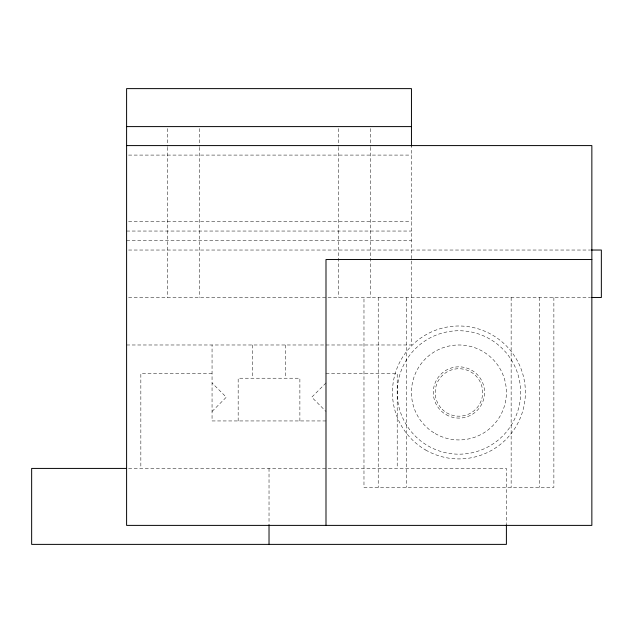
<?xml version="1.0" encoding="UTF-8"?>
<svg xmlns="http://www.w3.org/2000/svg" width="633" height="633" viewBox="0 0 633 633"><rect width="100%" height="100%" fill="white"/><g stroke="black" fill="none" stroke-linecap="round" stroke-linejoin="round"><path stroke-width="0.47" stroke-dasharray="3.17 2.37" d="M212.055 411.45L226.298 397.207L212.055 382.965M325.995 382.965L311.752 397.207L325.995 411.45M128.578 155.085L411.45 155.085M128.57 221.55L411.45 221.55M126.6 231.045L411.45 231.045M126.6 240.54L411.45 240.54M128.578 250.035L590.47 250.035M128.578 297.51L590.47 297.51M126.6 344.985L411.45 344.985L411.45 147.37M212.055 373.47L140.843 373.47L140.843 468.42M325.995 373.47L397.207 373.47L397.207 468.42M325.995 420.945L212.055 420.945L212.055 344.985M128.578 468.42L506.4 468.42L506.4 523.665M553.875 297.51L553.875 487.41L363.975 487.41L363.975 297.51M539.633 297.51L539.633 487.41M511.147 297.51L511.147 487.41M406.702 297.51L406.702 487.41M378.218 297.51L378.218 487.41M370.621 128.578L370.621 146.358M370.621 147.347L370.621 297.51M338.339 128.578L338.339 146.358M338.339 147.347L338.339 297.51M299.884 420.945L299.884 378.218L238.166 378.218L238.166 420.945M285.641 344.985L285.641 378.218M269.025 468.42L269.025 523.665M252.409 344.985L252.409 378.218M199.712 128.578L199.712 146.358M199.712 147.347L199.712 297.51M167.428 128.578L167.428 146.358M167.428 147.347L167.428 297.51M442.143 409.242A23.738 23.738 0 0 0 481.855 398.6A23.738 23.738 0 0 0 452.785 369.53A23.738 23.738 0 0 0 442.143 409.242M435.188 433.573A47.475 47.475 0 0 0 506.4 392.46A47.475 47.475 0 0 0 435.188 351.347A47.475 47.475 0 0 0 435.188 433.573M446.107 414.662A25.636 25.636 0 0 0 484.561 392.46A25.636 25.636 0 0 0 446.107 370.258A25.636 25.636 0 0 0 446.107 414.662M425.692 450.023A66.465 66.465 0 0 0 525.39 392.46A66.465 66.465 0 0 0 425.692 334.897A66.465 66.465 0 0 0 425.692 450.023M428.066 445.909A61.718 61.718 0 0 0 520.643 392.46A61.718 61.718 0 0 0 428.066 339.011A61.718 61.718 0 0 0 428.066 445.909"/><path stroke-width="0.95" d="M126.6 126.6L411.45 126.6M126.6 145.59L591.855 145.59L591.855 525.39L126.6 525.39L126.6 88.62L411.45 88.62L411.45 146.381M591.459 250.035L601.35 250.035L601.35 297.51L591.459 297.51M591.855 259.53L325.995 259.53L325.995 525.39M126.6 468.42L31.65 468.42L31.65 544.38L506.4 544.38L506.4 524.646M269.025 524.646L269.025 544.38"/></g></svg>
